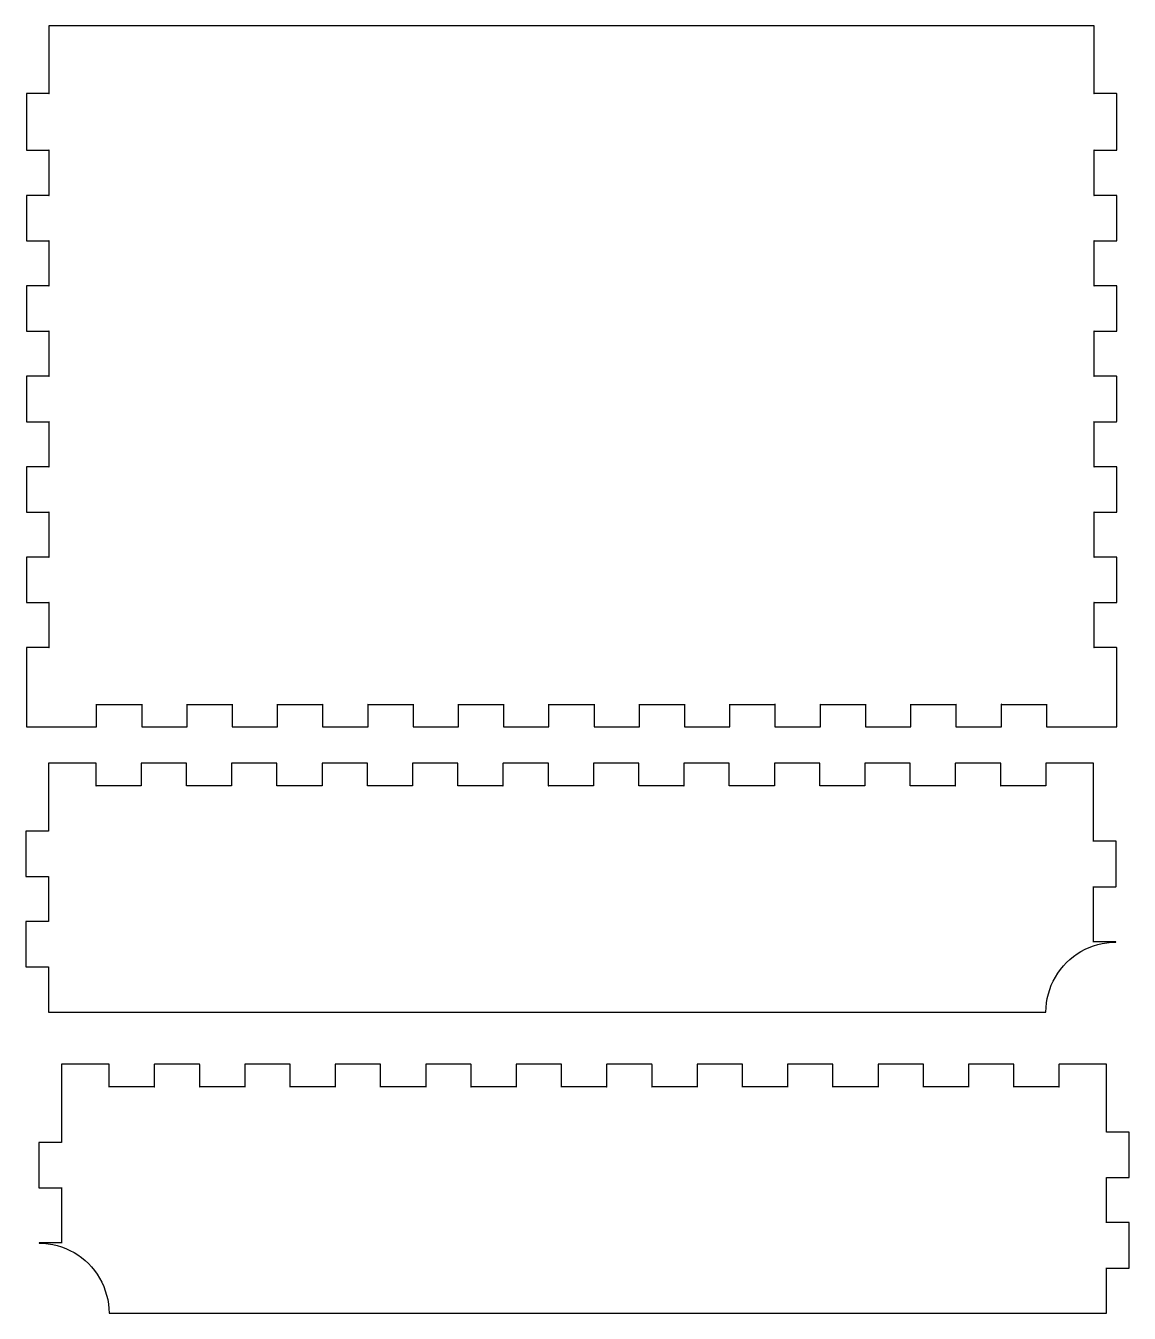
# Model space of a CAD drawing. Extents: x 5 to 509, y -8625 to -7917.
# Drawn here: x 265.2 to 509.1, y -8204.3 to -7919.6 of the extents above; entities that cross this region are included whole.
import ezdxf

# ---------------------------------------------------------------- set-up
doc = ezdxf.new("R2010")
doc.units = 0
doc.layers.add('Corps', color=7, linetype='CONTINUOUS')

msp = doc.modelspace()

# ---------------------------------------------------------------- linework, layer by layer
at = {"layer": 'Corps', "color": 7}
for p, q in [((501.347646, -7919.59492), (270.347596, -7919.59492)), ((501.347646, -7919.59492), (501.347646, -7919.59492)), ((270.328096, -7919.61492), (270.328096, -7919.61492)), ((270.328096, -7919.61492), (270.328096, -7934.61492)), ((501.367146, -7934.61492), (501.367146, -7919.61492)), ((265.328086, -7934.61492), (265.328086, -7947.11492)), ((270.347596, -7934.59492), (265.347586, -7934.59492)), ((506.347646, -7934.59492), (501.347646, -7934.59492)), ((506.367146, -7947.11492), (506.367146, -7934.61492)), ((265.347586, -7947.13492), (270.347596, -7947.13492)), ((270.328096, -7947.11492), (270.328096, -7957.11492)), ((501.347646, -7947.13492), (506.347646, -7947.13492)), ((501.367146, -7957.11492), (501.367146, -7947.11492)), ((265.328086, -7957.11492), (265.328086, -7967.11492)), ((270.347596, -7957.09492), (265.347586, -7957.09492)), ((506.347646, -7957.09492), (501.347646, -7957.09492)), ((506.367146, -7967.11492), (506.367146, -7957.11492)), ((265.347586, -7967.13492), (270.347596, -7967.13492)), ((270.328096, -7967.11492), (270.328096, -7977.11492)), ((501.347646, -7967.13492), (506.347646, -7967.13492)), ((501.367146, -7977.11492), (501.367146, -7967.11492)), ((265.328086, -7977.11492), (265.328086, -7987.11492)), ((270.347596, -7977.09492), (265.347586, -7977.09492)), ((506.347646, -7977.09492), (501.347646, -7977.09492)), ((506.367146, -7987.11492), (506.367146, -7977.11492)), ((265.347586, -7987.13492), (270.347596, -7987.13492)), ((270.328096, -7987.11492), (270.328096, -7997.11492)), ((501.347646, -7987.13492), (506.347646, -7987.13492)), ((501.367146, -7997.11492), (501.367146, -7987.11492)), ((265.328086, -7997.11492), (265.328086, -8007.11492)), ((270.347596, -7997.09492), (265.347586, -7997.09492)), ((506.347646, -7997.09492), (501.347646, -7997.09492)), ((506.367146, -8007.11492), (506.367146, -7997.11492)), ((265.347586, -8007.13492), (270.347596, -8007.13492)), ((270.328096, -8007.11492), (270.328096, -8017.11492)), ((501.347646, -8007.13492), (506.347646, -8007.13492)), ((501.367146, -8017.11492), (501.367146, -8007.11492)), ((265.328086, -8017.11492), (265.328086, -8027.11492)), ((270.347596, -8017.09492), (265.347586, -8017.09492)), ((506.347646, -8017.09492), (501.347646, -8017.09492)), ((506.367146, -8027.11492), (506.367146, -8017.11492)), ((265.347586, -8027.13492), (270.347596, -8027.13492)), ((270.328096, -8027.11492), (270.328096, -8037.11492)), ((501.347646, -8027.13492), (506.347646, -8027.13492)), ((501.367146, -8037.11492), (501.367146, -8027.11492)), ((265.328086, -8037.11492), (265.328086, -8047.11492)), ((270.347596, -8037.09492), (265.347586, -8037.09492)), ((506.347646, -8037.09492), (501.347646, -8037.09492)), ((506.367146, -8047.11492), (506.367146, -8037.11492)), ((265.347586, -8047.13492), (270.347596, -8047.13492)), ((270.328096, -8047.11492), (270.328096, -8057.11492)), ((501.347646, -8047.13492), (506.347646, -8047.13492)), ((501.367146, -8057.11492), (501.367146, -8047.11492)), ((265.328086, -8057.11492), (265.328086, -8069.61492)), ((270.347596, -8057.09492), (265.347586, -8057.09492)), ((506.347646, -8057.09492), (501.347646, -8057.09492)), ((506.367146, -8069.61492), (506.367146, -8057.11492)), ((265.328086, -8069.61492), (265.328086, -8074.61492)), ((280.847596, -8069.63492), (290.847606, -8069.63492)), ((280.867096, -8074.61492), (280.867096, -8069.61492)), ((290.828106, -8069.61492), (290.828106, -8074.61492)), ((300.847606, -8069.63492), (310.847616, -8069.63492)), ((300.867106, -8074.61492), (300.867106, -8069.61492)), ((310.828116, -8069.61492), (310.828116, -8074.61492)), ((320.847616, -8069.63492), (330.847626, -8069.63492)), ((320.867116, -8074.61492), (320.867116, -8069.61492)), ((330.828126, -8069.61492), (330.828126, -8074.61492)), ((340.847636, -8069.63492), (350.847636, -8069.63492)), ((340.867136, -8074.61492), (340.867136, -8069.61492)), ((350.828136, -8069.61492), (350.828136, -8074.61492)), ((360.847646, -8069.63492), (370.847646, -8069.63492)), ((360.867146, -8074.61492), (360.867146, -8069.61492)), ((370.828146, -8069.61492), (370.828146, -8074.61492)), ((380.847646, -8069.63492), (390.847646, -8069.63492)), ((380.867146, -8074.61492), (380.867146, -8069.61492)), ((390.828146, -8069.61492), (390.828146, -8074.61492)), ((400.847646, -8069.63492), (410.847646, -8069.63492)), ((400.867146, -8074.61492), (400.867146, -8069.61492)), ((410.828146, -8069.61492), (410.828146, -8074.61492)), ((420.847646, -8069.63492), (430.847646, -8069.63492)), ((420.867146, -8074.61492), (420.867146, -8069.61492)), ((430.828146, -8069.61492), (430.828146, -8074.61492)), ((440.847646, -8069.63492), (450.847646, -8069.63492)), ((440.867146, -8074.61492), (440.867146, -8069.61492)), ((450.828146, -8069.61492), (450.828146, -8074.61492)), ((460.847646, -8069.63492), (470.847646, -8069.63492)), ((460.867146, -8074.61492), (460.867146, -8069.61492)), ((470.828146, -8069.61492), (470.828146, -8074.61492)), ((480.847646, -8069.63492), (490.847646, -8069.63492)), ((480.867146, -8074.61492), (480.867146, -8069.61492)), ((490.828146, -8069.61492), (490.828146, -8074.61492)), ((506.367146, -8074.61492), (506.367146, -8069.61492)), ((265.347586, -8074.63492), (270.347596, -8074.63492)), ((270.347596, -8074.63492), (280.847596, -8074.63492)), ((290.847606, -8074.63492), (300.847606, -8074.63492)), ((310.847616, -8074.63492), (320.847616, -8074.63492)), ((330.847626, -8074.63492), (340.847636, -8074.63492)), ((350.847636, -8074.63492), (360.847646, -8074.63492)), ((370.847646, -8074.63492), (380.847646, -8074.63492)), ((390.847646, -8074.63492), (400.847646, -8074.63492)), ((410.847646, -8074.63492), (420.847646, -8074.63492)), ((430.847646, -8074.63492), (440.847646, -8074.63492)), ((450.847646, -8074.63492), (460.847646, -8074.63492)), ((470.847646, -8074.63492), (480.847646, -8074.63492)), ((490.847646, -8074.63492), (501.347646, -8074.63492)), ((501.347646, -8074.63492), (506.347646, -8074.63492))]:
    msp.add_line(p, q, dxfattribs=at)
at = {"layer": 'Corps', "color": 6}
for p, q in [((270.195816, -8082.68292), (270.195816, -8087.68292)), ((280.715316, -8082.66292), (270.215316, -8082.66292)), ((280.734816, -8087.68292), (280.734816, -8082.68292)), ((290.695816, -8082.68292), (290.695816, -8087.68292)), ((300.715316, -8082.66292), (290.715316, -8082.66292)), ((300.734816, -8087.68292), (300.734816, -8082.68292)), ((310.695816, -8082.68292), (310.695816, -8087.68292)), ((320.715316, -8082.66292), (310.715316, -8082.66292)), ((320.734816, -8087.68292), (320.734816, -8082.68292)), ((330.695816, -8082.68292), (330.695816, -8087.68292)), ((340.715316, -8082.66292), (330.715316, -8082.66292)), ((340.734816, -8087.68292), (340.734816, -8082.68292)), ((350.695816, -8082.68292), (350.695816, -8087.68292)), ((360.715316, -8082.66292), (350.715316, -8082.66292)), ((360.734816, -8087.68292), (360.734816, -8082.68292)), ((370.695816, -8082.68292), (370.695816, -8087.68292)), ((380.715316, -8082.66292), (370.715316, -8082.66292)), ((380.734816, -8087.68292), (380.734816, -8082.68292)), ((390.695816, -8082.68292), (390.695816, -8087.68292)), ((400.715316, -8082.66292), (390.715316, -8082.66292)), ((400.734816, -8087.68292), (400.734816, -8082.68292)), ((410.695816, -8082.68292), (410.695816, -8087.68292)), ((420.715316, -8082.66292), (410.715316, -8082.66292)), ((420.734816, -8087.68292), (420.734816, -8082.68292)), ((430.695816, -8082.68292), (430.695816, -8087.68292)), ((440.715316, -8082.66292), (430.715316, -8082.66292)), ((440.734816, -8087.68292), (440.734816, -8082.68292)), ((450.695816, -8082.68292), (450.695816, -8087.68292)), ((460.715316, -8082.66292), (450.715316, -8082.66292)), ((460.734816, -8087.68292), (460.734816, -8082.68292)), ((470.695816, -8082.68292), (470.695816, -8087.68292)), ((480.715316, -8082.66292), (470.715316, -8082.66292)), ((480.734816, -8087.68292), (480.734816, -8082.68292)), ((490.695816, -8082.68292), (490.695816, -8087.68292)), ((501.215316, -8082.66292), (490.715316, -8082.66292)), ((501.215316, -8082.66292), (501.215316, -8082.66292)), ((501.234816, -8087.68292), (501.234816, -8082.68292)), ((270.195816, -8087.68292), (270.195816, -8097.68292)), ((290.715316, -8087.66292), (280.715316, -8087.66292)), ((310.715316, -8087.66292), (300.715316, -8087.66292)), ((330.715316, -8087.66292), (320.715316, -8087.66292)), ((350.715316, -8087.66292), (340.715316, -8087.66292)), ((370.715316, -8087.66292), (360.715316, -8087.66292)), ((390.715316, -8087.66292), (380.715316, -8087.66292)), ((410.715316, -8087.66292), (400.715316, -8087.66292)), ((430.715316, -8087.66292), (420.715316, -8087.66292)), ((450.715316, -8087.66292), (440.715316, -8087.66292)), ((470.715316, -8087.66292), (460.715316, -8087.66292)), ((490.715316, -8087.66292), (480.715316, -8087.66292)), ((501.234816, -8099.93292), (501.234816, -8087.68292)), ((265.195816, -8097.68292), (265.195816, -8107.68292)), ((270.215316, -8097.66292), (265.215316, -8097.66292)), ((506.215316, -8099.91292), (501.215316, -8099.91292)), ((506.234816, -8109.93292), (506.234816, -8099.93292)), ((265.215316, -8107.70192), (270.215316, -8107.70192)), ((270.195816, -8107.68292), (270.195816, -8117.68292)), ((501.215316, -8109.95192), (506.215316, -8109.95192)), ((501.234816, -8122.18292), (501.234816, -8109.93292)), ((265.195816, -8117.68292), (265.195816, -8127.68292)), ((270.215316, -8117.66292), (265.215316, -8117.66292)), ((506.215316, -8122.16292), (501.215316, -8122.16292)), ((501.215316, -8122.20192), (501.215316, -8122.20192)), ((501.234816, -8122.18292), (501.234816, -8122.18292)), ((265.215316, -8127.70192), (270.215316, -8127.70192)), ((270.195816, -8127.68292), (270.195816, -8137.68292)), ((270.215316, -8137.70142), (490.715316, -8137.70142)), ((270.215316, -8137.70192), (270.215316, -8137.70192)), ((273.105166, -8149.24802), (273.105166, -8154.24802)), ((283.624666, -8149.22802), (273.124666, -8149.22802)), ((283.644166, -8154.24802), (283.644166, -8149.24802)), ((293.605146, -8149.24802), (293.605146, -8154.24802)), ((303.624646, -8149.22802), (293.624646, -8149.22802)), ((303.644146, -8154.24802), (303.644146, -8149.24802)), ((313.605156, -8149.24802), (313.605156, -8154.24802)), ((323.624656, -8149.22802), (313.624656, -8149.22802)), ((323.644156, -8154.24802), (323.644156, -8149.24802)), ((333.605166, -8149.24802), (333.605166, -8154.24802)), ((343.624676, -8149.22802), (333.624666, -8149.22802)), ((343.644176, -8154.24802), (343.644176, -8149.24802)), ((353.605176, -8149.24802), (353.605176, -8154.24802)), ((363.624676, -8149.22802), (353.624676, -8149.22802)), ((363.644176, -8154.24802), (363.644176, -8149.24802)), ((373.605176, -8149.24802), (373.605176, -8154.24802)), ((383.624676, -8149.22802), (373.624676, -8149.22802)), ((383.644176, -8154.24802), (383.644176, -8149.24802)), ((393.605176, -8149.24802), (393.605176, -8154.24802)), ((403.624676, -8149.22802), (393.624676, -8149.22802)), ((403.644176, -8154.24802), (403.644176, -8149.24802)), ((413.605176, -8149.24802), (413.605176, -8154.24802)), ((423.624676, -8149.22802), (413.624676, -8149.22802)), ((423.644176, -8154.24802), (423.644176, -8149.24802)), ((433.605176, -8149.24802), (433.605176, -8154.24802)), ((443.624676, -8149.22802), (433.624676, -8149.22802)), ((443.644176, -8154.24802), (443.644176, -8149.24802)), ((453.605176, -8149.24802), (453.605176, -8154.24802)), ((463.624676, -8149.22802), (453.624676, -8149.22802)), ((463.644176, -8154.24802), (463.644176, -8149.24802)), ((473.605176, -8149.24802), (473.605176, -8154.24802)), ((483.624676, -8149.22802), (473.624676, -8149.22802)), ((483.644176, -8154.24802), (483.644176, -8149.24802)), ((493.605176, -8149.24802), (493.605176, -8154.24802)), ((504.124676, -8149.22802), (493.624676, -8149.22802)), ((504.124676, -8149.22802), (504.124676, -8149.22802)), ((504.144176, -8154.24802), (504.144176, -8149.24802)), ((273.105166, -8154.24802), (273.105166, -8166.49802)), ((293.624646, -8154.22802), (283.624666, -8154.22802)), ((313.624656, -8154.22802), (303.624646, -8154.22802)), ((333.624666, -8154.22802), (323.624656, -8154.22802)), ((353.624676, -8154.22802), (343.624676, -8154.22802)), ((373.624676, -8154.22802), (363.624676, -8154.22802)), ((393.624676, -8154.22802), (383.624676, -8154.22802)), ((413.624676, -8154.22802), (403.624676, -8154.22802)), ((433.624676, -8154.22802), (423.624676, -8154.22802)), ((453.624676, -8154.22802), (443.624676, -8154.22802)), ((473.624676, -8154.22802), (463.624676, -8154.22802)), ((493.624676, -8154.22802), (483.624676, -8154.22802)), ((504.144176, -8164.24802), (504.144176, -8154.24802)), ((509.124676, -8164.22802), (504.124676, -8164.22802)), ((509.144176, -8174.24802), (509.144176, -8164.24802)), ((268.105156, -8166.49802), (268.105156, -8176.49802)), ((273.124666, -8166.47802), (268.124656, -8166.47802)), ((504.124676, -8174.26802), (509.124676, -8174.26802)), ((504.144176, -8184.24802), (504.144176, -8174.24802)), ((268.124656, -8176.51802), (273.124666, -8176.51802)), ((273.105166, -8176.49802), (273.105166, -8188.74802)), ((509.124676, -8184.22802), (504.124676, -8184.22802)), ((509.144176, -8194.24802), (509.144176, -8184.24802)), ((273.124666, -8188.72852), (268.124656, -8188.72852)), ((273.124666, -8188.76802), (273.124666, -8188.76802)), ((504.124676, -8194.26802), (509.124676, -8194.26802)), ((504.144176, -8204.24802), (504.144176, -8194.24802)), ((283.624636, -8204.26802), (504.124676, -8204.26802)), ((504.144176, -8204.24802), (504.144176, -8204.24802))]:
    msp.add_line(p, q, dxfattribs=at)
at = {"layer": 'Corps', "color": 7}
for points in [[(270.347596, -7919.59492), (270.335896, -7919.59492), (270.328096, -7919.60492), (270.328096, -7919.61492)], [(501.367146, -7919.61492), (501.367146, -7919.60292), (501.359146, -7919.59492), (501.347646, -7919.59492)], [(265.347586, -7934.59492), (265.335886, -7934.59492), (265.328086, -7934.60492), (265.328086, -7934.61492)], [(270.328096, -7934.61492), (270.328096, -7934.60292), (270.336096, -7934.59492), (270.347596, -7934.59492)], [(501.347646, -7934.59492), (501.359346, -7934.59492), (501.367146, -7934.60492), (501.367146, -7934.61492)], [(506.367146, -7934.61492), (506.367146, -7934.60292), (506.359146, -7934.59492), (506.347646, -7934.59492)], [(265.328086, -7947.11492), (265.328086, -7947.12692), (265.336086, -7947.13492), (265.347586, -7947.13492)], [(270.347596, -7947.13492), (270.335896, -7947.13492), (270.328096, -7947.12492), (270.328096, -7947.11492)], [(501.367146, -7947.11492), (501.367146, -7947.12692), (501.359146, -7947.13492), (501.347646, -7947.13492)], [(506.347646, -7947.13492), (506.359346, -7947.13492), (506.367146, -7947.12492), (506.367146, -7947.11492)], [(265.347586, -7957.09492), (265.335886, -7957.09492), (265.328086, -7957.10492), (265.328086, -7957.11492)], [(270.328096, -7957.11492), (270.328096, -7957.10292), (270.336096, -7957.09492), (270.347596, -7957.09492)], [(501.347646, -7957.09492), (501.359346, -7957.09492), (501.367146, -7957.10492), (501.367146, -7957.11492)], [(506.367146, -7957.11492), (506.367146, -7957.10292), (506.359146, -7957.09492), (506.347646, -7957.09492)], [(265.328086, -7967.11492), (265.328086, -7967.12692), (265.336086, -7967.13492), (265.347586, -7967.13492)], [(270.347596, -7967.13492), (270.335896, -7967.13492), (270.328096, -7967.12492), (270.328096, -7967.11492)], [(501.367146, -7967.11492), (501.367146, -7967.12692), (501.359146, -7967.13492), (501.347646, -7967.13492)], [(506.347646, -7967.13492), (506.359346, -7967.13492), (506.367146, -7967.12492), (506.367146, -7967.11492)], [(265.347586, -7977.09492), (265.335886, -7977.09492), (265.328086, -7977.10492), (265.328086, -7977.11492)], [(270.328096, -7977.11492), (270.328096, -7977.10292), (270.336096, -7977.09492), (270.347596, -7977.09492)], [(501.347646, -7977.09492), (501.359346, -7977.09492), (501.367146, -7977.10492), (501.367146, -7977.11492)], [(506.367146, -7977.11492), (506.367146, -7977.10292), (506.359146, -7977.09492), (506.347646, -7977.09492)], [(265.328086, -7987.11492), (265.328086, -7987.12692), (265.336086, -7987.13492), (265.347586, -7987.13492)], [(270.347596, -7987.13492), (270.335896, -7987.13492), (270.328096, -7987.12492), (270.328096, -7987.11492)], [(501.367146, -7987.11492), (501.367146, -7987.12692), (501.359146, -7987.13492), (501.347646, -7987.13492)], [(506.347646, -7987.13492), (506.359346, -7987.13492), (506.367146, -7987.12492), (506.367146, -7987.11492)], [(265.347586, -7997.09492), (265.335886, -7997.09492), (265.328086, -7997.10492), (265.328086, -7997.11492)], [(270.328096, -7997.11492), (270.328096, -7997.10292), (270.336096, -7997.09492), (270.347596, -7997.09492)], [(501.347646, -7997.09492), (501.359346, -7997.09492), (501.367146, -7997.10492), (501.367146, -7997.11492)], [(506.367146, -7997.11492), (506.367146, -7997.10292), (506.359146, -7997.09492), (506.347646, -7997.09492)], [(265.328086, -8007.11492), (265.328086, -8007.12692), (265.336086, -8007.13492), (265.347586, -8007.13492)], [(270.347596, -8007.13492), (270.335896, -8007.13492), (270.328096, -8007.12492), (270.328096, -8007.11492)], [(501.367146, -8007.11492), (501.367146, -8007.12692), (501.359146, -8007.13492), (501.347646, -8007.13492)], [(506.347646, -8007.13492), (506.359346, -8007.13492), (506.367146, -8007.12492), (506.367146, -8007.11492)], [(265.347586, -8017.09492), (265.335886, -8017.09492), (265.328086, -8017.10492), (265.328086, -8017.11492)], [(270.328096, -8017.11492), (270.328096, -8017.10292), (270.336096, -8017.09492), (270.347596, -8017.09492)], [(501.347646, -8017.09492), (501.359346, -8017.09492), (501.367146, -8017.10492), (501.367146, -8017.11492)], [(506.367146, -8017.11492), (506.367146, -8017.10292), (506.359146, -8017.09492), (506.347646, -8017.09492)], [(265.328086, -8027.11492), (265.328086, -8027.12692), (265.336086, -8027.13492), (265.347586, -8027.13492)], [(270.347596, -8027.13492), (270.335896, -8027.13492), (270.328096, -8027.12492), (270.328096, -8027.11492)], [(501.367146, -8027.11492), (501.367146, -8027.12692), (501.359146, -8027.13492), (501.347646, -8027.13492)], [(506.347646, -8027.13492), (506.359346, -8027.13492), (506.367146, -8027.12492), (506.367146, -8027.11492)], [(265.347586, -8037.09492), (265.335886, -8037.09492), (265.328086, -8037.10492), (265.328086, -8037.11492)], [(270.328096, -8037.11492), (270.328096, -8037.10292), (270.336096, -8037.09492), (270.347596, -8037.09492)], [(501.347646, -8037.09492), (501.359346, -8037.09492), (501.367146, -8037.10492), (501.367146, -8037.11492)], [(506.367146, -8037.11492), (506.367146, -8037.10292), (506.359146, -8037.09492), (506.347646, -8037.09492)], [(265.328086, -8047.11492), (265.328086, -8047.12692), (265.336086, -8047.13492), (265.347586, -8047.13492)], [(270.347596, -8047.13492), (270.335896, -8047.13492), (270.328096, -8047.12492), (270.328096, -8047.11492)], [(501.367146, -8047.11492), (501.367146, -8047.12692), (501.359146, -8047.13492), (501.347646, -8047.13492)], [(506.347646, -8047.13492), (506.359346, -8047.13492), (506.367146, -8047.12492), (506.367146, -8047.11492)], [(265.347586, -8057.09492), (265.335886, -8057.09492), (265.328086, -8057.10492), (265.328086, -8057.11492)], [(270.328096, -8057.11492), (270.328096, -8057.10292), (270.336096, -8057.09492), (270.347596, -8057.09492)], [(501.347646, -8057.09492), (501.359346, -8057.09492), (501.367146, -8057.10492), (501.367146, -8057.11492)], [(506.367146, -8057.11492), (506.367146, -8057.10292), (506.359146, -8057.09492), (506.347646, -8057.09492)], [(280.867096, -8069.61492), (280.867096, -8069.62692), (280.859096, -8069.63492), (280.847596, -8069.63492)], [(290.847606, -8069.63492), (290.835906, -8069.63492), (290.828106, -8069.62492), (290.828106, -8069.61492)], [(300.867106, -8069.61492), (300.867116, -8069.62692), (300.859106, -8069.63492), (300.847606, -8069.63492)], [(310.847616, -8069.63492), (310.835916, -8069.63492), (310.828116, -8069.62492), (310.828116, -8069.61492)], [(320.867116, -8069.61492), (320.867116, -8069.62692), (320.859116, -8069.63492), (320.847616, -8069.63492)], [(330.847626, -8069.63492), (330.835926, -8069.63492), (330.828126, -8069.62492), (330.828126, -8069.61492)], [(340.867136, -8069.61492), (340.867136, -8069.62692), (340.859136, -8069.63492), (340.847636, -8069.63492)], [(350.847636, -8069.63492), (350.835936, -8069.63492), (350.828136, -8069.62492), (350.828136, -8069.61492)], [(360.867146, -8069.61492), (360.867146, -8069.62692), (360.859146, -8069.63492), (360.847646, -8069.63492)], [(370.847646, -8069.63492), (370.835946, -8069.63492), (370.828146, -8069.62492), (370.828146, -8069.61492)], [(380.867146, -8069.61492), (380.867176, -8069.62692), (380.859146, -8069.63492), (380.847646, -8069.63492)], [(390.847646, -8069.63492), (390.835946, -8069.63492), (390.828146, -8069.62492), (390.828146, -8069.61492)], [(400.867146, -8069.61492), (400.867176, -8069.62692), (400.859146, -8069.63492), (400.847646, -8069.63492)], [(410.847646, -8069.63492), (410.835946, -8069.63492), (410.828146, -8069.62492), (410.828146, -8069.61492)], [(420.867146, -8069.61492), (420.867176, -8069.62692), (420.859146, -8069.63492), (420.847646, -8069.63492)], [(430.847646, -8069.63492), (430.835946, -8069.63492), (430.828146, -8069.62492), (430.828146, -8069.61492)], [(440.867146, -8069.61492), (440.867176, -8069.62692), (440.859146, -8069.63492), (440.847646, -8069.63492)], [(450.847646, -8069.63492), (450.835946, -8069.63492), (450.828146, -8069.62492), (450.828146, -8069.61492)], [(460.867146, -8069.61492), (460.867176, -8069.62692), (460.859146, -8069.63492), (460.847646, -8069.63492)], [(470.847646, -8069.63492), (470.835946, -8069.63492), (470.828146, -8069.62492), (470.828146, -8069.61492)], [(480.867146, -8069.61492), (480.867176, -8069.62692), (480.859146, -8069.63492), (480.847646, -8069.63492)], [(490.847646, -8069.63492), (490.835946, -8069.63492), (490.828146, -8069.62492), (490.828146, -8069.61492)], [(265.328086, -8074.61492), (265.328086, -8074.62692), (265.336086, -8074.63492), (265.347586, -8074.63492)], [(280.847596, -8074.63492), (280.859296, -8074.63492), (280.867096, -8074.62492), (280.867096, -8074.61492)], [(290.828106, -8074.61492), (290.828106, -8074.62692), (290.836106, -8074.63492), (290.847606, -8074.63492)], [(300.847606, -8074.63492), (300.859306, -8074.63492), (300.867106, -8074.62492), (300.867106, -8074.61492)], [(310.828116, -8074.61492), (310.828116, -8074.62692), (310.836116, -8074.63492), (310.847616, -8074.63492)], [(320.847616, -8074.63492), (320.859316, -8074.63492), (320.867116, -8074.62492), (320.867116, -8074.61492)], [(330.828126, -8074.61492), (330.828126, -8074.62692), (330.836126, -8074.63492), (330.847626, -8074.63492)], [(340.847636, -8074.63492), (340.859336, -8074.63492), (340.867136, -8074.62492), (340.867136, -8074.61492)], [(350.828136, -8074.61492), (350.828136, -8074.62692), (350.836136, -8074.63492), (350.847636, -8074.63492)], [(360.847646, -8074.63492), (360.859346, -8074.63492), (360.867146, -8074.62492), (360.867146, -8074.61492)], [(370.828146, -8074.61492), (370.828116, -8074.62692), (370.836146, -8074.63492), (370.847646, -8074.63492)], [(380.847646, -8074.63492), (380.859346, -8074.63492), (380.867146, -8074.62492), (380.867146, -8074.61492)], [(390.828146, -8074.61492), (390.828116, -8074.62692), (390.836146, -8074.63492), (390.847646, -8074.63492)], [(400.847646, -8074.63492), (400.859346, -8074.63492), (400.867146, -8074.62492), (400.867146, -8074.61492)], [(410.828146, -8074.61492), (410.828116, -8074.62692), (410.836146, -8074.63492), (410.847646, -8074.63492)], [(420.847646, -8074.63492), (420.859346, -8074.63492), (420.867146, -8074.62492), (420.867146, -8074.61492)], [(430.828146, -8074.61492), (430.828116, -8074.62692), (430.836146, -8074.63492), (430.847646, -8074.63492)], [(440.847646, -8074.63492), (440.859346, -8074.63492), (440.867146, -8074.62492), (440.867146, -8074.61492)], [(450.828146, -8074.61492), (450.828116, -8074.62692), (450.836146, -8074.63492), (450.847646, -8074.63492)], [(460.847646, -8074.63492), (460.859346, -8074.63492), (460.867146, -8074.62492), (460.867146, -8074.61492)], [(470.828146, -8074.61492), (470.828116, -8074.62692), (470.836146, -8074.63492), (470.847646, -8074.63492)], [(480.847646, -8074.63492), (480.859346, -8074.63492), (480.867146, -8074.62492), (480.867146, -8074.61492)], [(490.828146, -8074.61492), (490.828116, -8074.62692), (490.836146, -8074.63492), (490.847646, -8074.63492)], [(506.347646, -8074.63492), (506.359346, -8074.63492), (506.367146, -8074.62492), (506.367146, -8074.61492)]]:
    msp.add_open_spline(points, degree=3, dxfattribs=at)
at = {"layer": 'Corps', "color": 6}
for points in [[(270.215316, -8082.66292), (270.203616, -8082.66292), (270.195816, -8082.67292), (270.195816, -8082.68292)], [(280.734816, -8082.68292), (280.734816, -8082.67092), (280.726816, -8082.66292), (280.715316, -8082.66292)], [(290.715316, -8082.66292), (290.703616, -8082.66292), (290.695816, -8082.67292), (290.695816, -8082.68292)], [(300.734816, -8082.68292), (300.734816, -8082.67092), (300.726816, -8082.66292), (300.715316, -8082.66292)], [(310.715316, -8082.66292), (310.703616, -8082.66292), (310.695816, -8082.67292), (310.695816, -8082.68292)], [(320.734816, -8082.68292), (320.734816, -8082.67092), (320.726816, -8082.66292), (320.715316, -8082.66292)], [(330.715316, -8082.66292), (330.703616, -8082.66292), (330.695816, -8082.67292), (330.695816, -8082.68292)], [(340.734816, -8082.68292), (340.734816, -8082.67092), (340.726816, -8082.66292), (340.715316, -8082.66292)], [(350.715316, -8082.66292), (350.703616, -8082.66292), (350.695816, -8082.67292), (350.695816, -8082.68292)], [(360.734816, -8082.68292), (360.734816, -8082.67092), (360.726816, -8082.66292), (360.715316, -8082.66292)], [(370.715316, -8082.66292), (370.703616, -8082.66292), (370.695816, -8082.67292), (370.695816, -8082.68292)], [(380.734816, -8082.68292), (380.734816, -8082.67092), (380.726816, -8082.66292), (380.715316, -8082.66292)], [(390.715316, -8082.66292), (390.703616, -8082.66292), (390.695816, -8082.67292), (390.695816, -8082.68292)], [(400.734816, -8082.68292), (400.734816, -8082.67092), (400.726816, -8082.66292), (400.715316, -8082.66292)], [(410.715316, -8082.66292), (410.703616, -8082.66292), (410.695816, -8082.67292), (410.695816, -8082.68292)], [(420.734816, -8082.68292), (420.734816, -8082.67092), (420.726816, -8082.66292), (420.715316, -8082.66292)], [(430.715316, -8082.66292), (430.703616, -8082.66292), (430.695816, -8082.67292), (430.695816, -8082.68292)], [(440.734816, -8082.68292), (440.734816, -8082.67092), (440.726816, -8082.66292), (440.715316, -8082.66292)], [(450.715316, -8082.66292), (450.703616, -8082.66292), (450.695816, -8082.67292), (450.695816, -8082.68292)], [(460.734816, -8082.68292), (460.734816, -8082.67092), (460.726816, -8082.66292), (460.715316, -8082.66292)], [(470.715316, -8082.66292), (470.703616, -8082.66292), (470.695816, -8082.67292), (470.695816, -8082.68292)], [(480.734816, -8082.68292), (480.734816, -8082.67092), (480.726816, -8082.66292), (480.715316, -8082.66292)], [(490.715316, -8082.66292), (490.703616, -8082.66292), (490.695816, -8082.67292), (490.695816, -8082.68292)], [(501.234816, -8082.68292), (501.234816, -8082.67092), (501.226816, -8082.66292), (501.215316, -8082.66292)], [(280.715316, -8087.66292), (280.727016, -8087.66292), (280.734816, -8087.67292), (280.734816, -8087.68292)], [(290.695816, -8087.68292), (290.695816, -8087.67092), (290.703816, -8087.66292), (290.715316, -8087.66292)], [(300.715316, -8087.66292), (300.727016, -8087.66292), (300.734816, -8087.67292), (300.734816, -8087.68292)], [(310.695816, -8087.68292), (310.695816, -8087.67092), (310.703816, -8087.66292), (310.715316, -8087.66292)], [(320.715316, -8087.66292), (320.727016, -8087.66292), (320.734816, -8087.67292), (320.734816, -8087.68292)], [(330.695816, -8087.68292), (330.695816, -8087.67092), (330.703816, -8087.66292), (330.715316, -8087.66292)], [(340.715316, -8087.66292), (340.727016, -8087.66292), (340.734816, -8087.67292), (340.734816, -8087.68292)], [(350.695816, -8087.68292), (350.695816, -8087.67092), (350.703816, -8087.66292), (350.715316, -8087.66292)], [(360.715316, -8087.66292), (360.727016, -8087.66292), (360.734816, -8087.67292), (360.734816, -8087.68292)], [(370.695816, -8087.68292), (370.695816, -8087.67092), (370.703816, -8087.66292), (370.715316, -8087.66292)], [(380.715316, -8087.66292), (380.727016, -8087.66292), (380.734816, -8087.67292), (380.734816, -8087.68292)], [(390.695816, -8087.68292), (390.695816, -8087.67092), (390.703816, -8087.66292), (390.715316, -8087.66292)], [(400.715316, -8087.66292), (400.727016, -8087.66292), (400.734816, -8087.67292), (400.734816, -8087.68292)], [(410.695816, -8087.68292), (410.695816, -8087.67092), (410.703816, -8087.66292), (410.715316, -8087.66292)], [(420.715316, -8087.66292), (420.727016, -8087.66292), (420.734816, -8087.67292), (420.734816, -8087.68292)], [(430.695816, -8087.68292), (430.695816, -8087.67092), (430.703816, -8087.66292), (430.715316, -8087.66292)], [(440.715316, -8087.66292), (440.727016, -8087.66292), (440.734816, -8087.67292), (440.734816, -8087.68292)], [(450.695816, -8087.68292), (450.695816, -8087.67092), (450.703816, -8087.66292), (450.715316, -8087.66292)], [(460.715316, -8087.66292), (460.727016, -8087.66292), (460.734816, -8087.67292), (460.734816, -8087.68292)], [(470.695816, -8087.68292), (470.695816, -8087.67092), (470.703816, -8087.66292), (470.715316, -8087.66292)], [(480.715316, -8087.66292), (480.727016, -8087.66292), (480.734816, -8087.67292), (480.734816, -8087.68292)], [(490.695816, -8087.68292), (490.695816, -8087.67092), (490.703816, -8087.66292), (490.715316, -8087.66292)], [(265.215316, -8097.66292), (265.203616, -8097.66292), (265.195816, -8097.67292), (265.195816, -8097.68292)], [(270.195816, -8097.68292), (270.195816, -8097.67092), (270.203816, -8097.66292), (270.215316, -8097.66292)], [(501.215316, -8099.91292), (501.227016, -8099.91292), (501.234816, -8099.92292), (501.234816, -8099.93292)], [(506.234816, -8099.93292), (506.234816, -8099.92092), (506.226816, -8099.91292), (506.215316, -8099.91292)], [(265.195816, -8107.68292), (265.195816, -8107.69492), (265.203816, -8107.70192), (265.215316, -8107.70192)], [(270.215316, -8107.70192), (270.203616, -8107.70192), (270.195816, -8107.69192), (270.195816, -8107.68292)], [(501.234816, -8109.93292), (501.234816, -8109.94492), (501.226816, -8109.95192), (501.215316, -8109.95192)], [(506.215316, -8109.95192), (506.227016, -8109.95192), (506.234816, -8109.94192), (506.234816, -8109.93292)], [(265.215316, -8117.66292), (265.203616, -8117.66292), (265.195816, -8117.67292), (265.195816, -8117.68292)], [(270.195816, -8117.68292), (270.195816, -8117.67092), (270.203816, -8117.66292), (270.215316, -8117.66292)], [(492.809036, -8129.94412), (494.168406, -8127.59252), (496.121536, -8125.63552), (498.477006, -8124.27612)], [(498.477006, -8124.27612), (500.828596, -8122.91672), (503.500476, -8122.20192), (506.215316, -8122.20192)], [(501.215316, -8122.16292), (501.242616, -8122.16292), (501.242616, -8122.20192), (501.215316, -8122.20192)], [(501.215316, -8122.20192), (501.227016, -8122.20192), (501.234816, -8122.19192), (501.234816, -8122.18292)], [(506.215316, -8122.20192), (506.188016, -8122.20192), (506.188016, -8122.16292), (506.215316, -8122.16292)], [(265.195816, -8127.68292), (265.195816, -8127.69492), (265.203816, -8127.70192), (265.215316, -8127.70192)], [(270.215316, -8127.70192), (270.203616, -8127.70192), (270.195816, -8127.69192), (270.195816, -8127.68292)], [(490.734816, -8137.68242), (490.734816, -8134.96362), (491.449656, -8132.29562), (492.809036, -8129.94412)], [(270.195816, -8137.68292), (270.195816, -8137.69492), (270.203816, -8137.70192), (270.215316, -8137.70192)], [(490.715316, -8137.70142), (490.727016, -8137.70142), (490.734816, -8137.69142), (490.734816, -8137.68242)], [(273.124666, -8149.22802), (273.112966, -8149.22802), (273.105166, -8149.23802), (273.105166, -8149.24802)], [(283.644166, -8149.24802), (283.644166, -8149.23602), (283.636166, -8149.22802), (283.624666, -8149.22802)], [(293.624646, -8149.22802), (293.612946, -8149.22802), (293.605146, -8149.23802), (293.605146, -8149.24802)], [(303.644146, -8149.24802), (303.644146, -8149.23602), (303.636146, -8149.22802), (303.624646, -8149.22802)], [(313.624656, -8149.22802), (313.612956, -8149.22802), (313.605156, -8149.23802), (313.605156, -8149.24802)], [(323.644156, -8149.24802), (323.644156, -8149.23602), (323.636156, -8149.22802), (323.624656, -8149.22802)], [(333.624666, -8149.22802), (333.612966, -8149.22802), (333.605166, -8149.23802), (333.605166, -8149.24802)], [(343.644176, -8149.24802), (343.644176, -8149.23602), (343.636176, -8149.22802), (343.624676, -8149.22802)], [(353.624676, -8149.22802), (353.612976, -8149.22802), (353.605176, -8149.23802), (353.605176, -8149.24802)], [(363.644176, -8149.24802), (363.644176, -8149.23602), (363.636176, -8149.22802), (363.624676, -8149.22802)], [(373.624676, -8149.22802), (373.612976, -8149.22802), (373.605176, -8149.23802), (373.605176, -8149.24802)], [(383.644176, -8149.24802), (383.644176, -8149.23602), (383.636176, -8149.22802), (383.624676, -8149.22802)], [(393.624676, -8149.22802), (393.612976, -8149.22802), (393.605176, -8149.23802), (393.605176, -8149.24802)], [(403.644176, -8149.24802), (403.644176, -8149.23602), (403.636176, -8149.22802), (403.624676, -8149.22802)], [(413.624676, -8149.22802), (413.612976, -8149.22802), (413.605176, -8149.23802), (413.605176, -8149.24802)], [(423.644176, -8149.24802), (423.644176, -8149.23602), (423.636176, -8149.22802), (423.624676, -8149.22802)], [(433.624676, -8149.22802), (433.612976, -8149.22802), (433.605176, -8149.23802), (433.605176, -8149.24802)], [(443.644176, -8149.24802), (443.644176, -8149.23602), (443.636176, -8149.22802), (443.624676, -8149.22802)], [(453.624676, -8149.22802), (453.612976, -8149.22802), (453.605176, -8149.23802), (453.605176, -8149.24802)], [(463.644176, -8149.24802), (463.644176, -8149.23602), (463.636176, -8149.22802), (463.624676, -8149.22802)], [(473.624676, -8149.22802), (473.612976, -8149.22802), (473.605176, -8149.23802), (473.605176, -8149.24802)], [(483.644176, -8149.24802), (483.644176, -8149.23602), (483.636176, -8149.22802), (483.624676, -8149.22802)], [(493.624676, -8149.22802), (493.612976, -8149.22802), (493.605176, -8149.23802), (493.605176, -8149.24802)], [(504.144176, -8149.24802), (504.144176, -8149.23602), (504.136176, -8149.22802), (504.124676, -8149.22802)], [(283.624666, -8154.22802), (283.636366, -8154.22802), (283.644166, -8154.23802), (283.644166, -8154.24802)], [(293.605146, -8154.24802), (293.605146, -8154.23602), (293.613146, -8154.22802), (293.624646, -8154.22802)], [(303.624646, -8154.22802), (303.636346, -8154.22802), (303.644146, -8154.23802), (303.644146, -8154.24802)], [(313.605156, -8154.24802), (313.605156, -8154.23602), (313.613156, -8154.22802), (313.624656, -8154.22802)], [(323.624656, -8154.22802), (323.636356, -8154.22802), (323.644156, -8154.23802), (323.644156, -8154.24802)], [(333.605166, -8154.24802), (333.605166, -8154.23602), (333.613166, -8154.22802), (333.624666, -8154.22802)], [(343.624676, -8154.22802), (343.636376, -8154.22802), (343.644176, -8154.23802), (343.644176, -8154.24802)], [(353.605176, -8154.24802), (353.605176, -8154.23602), (353.613176, -8154.22802), (353.624676, -8154.22802)], [(363.624676, -8154.22802), (363.636376, -8154.22802), (363.644176, -8154.23802), (363.644176, -8154.24802)], [(373.605176, -8154.24802), (373.605176, -8154.23602), (373.613176, -8154.22802), (373.624676, -8154.22802)], [(383.624676, -8154.22802), (383.636376, -8154.22802), (383.644176, -8154.23802), (383.644176, -8154.24802)], [(393.605176, -8154.24802), (393.605176, -8154.23602), (393.613176, -8154.22802), (393.624676, -8154.22802)], [(403.624676, -8154.22802), (403.636376, -8154.22802), (403.644176, -8154.23802), (403.644176, -8154.24802)], [(413.605176, -8154.24802), (413.605176, -8154.23602), (413.613176, -8154.22802), (413.624676, -8154.22802)], [(423.624676, -8154.22802), (423.636376, -8154.22802), (423.644176, -8154.23802), (423.644176, -8154.24802)], [(433.605176, -8154.24802), (433.605176, -8154.23602), (433.613176, -8154.22802), (433.624676, -8154.22802)], [(443.624676, -8154.22802), (443.636376, -8154.22802), (443.644176, -8154.23802), (443.644176, -8154.24802)], [(453.605176, -8154.24802), (453.605176, -8154.23602), (453.613176, -8154.22802), (453.624676, -8154.22802)], [(463.624676, -8154.22802), (463.636376, -8154.22802), (463.644176, -8154.23802), (463.644176, -8154.24802)], [(473.605176, -8154.24802), (473.605176, -8154.23602), (473.613176, -8154.22802), (473.624676, -8154.22802)], [(483.624676, -8154.22802), (483.636376, -8154.22802), (483.644176, -8154.23802), (483.644176, -8154.24802)], [(493.605176, -8154.24802), (493.605176, -8154.23602), (493.613176, -8154.22802), (493.624676, -8154.22802)], [(504.124676, -8164.22802), (504.136376, -8164.22802), (504.144176, -8164.23802), (504.144176, -8164.24802)], [(509.144176, -8164.24802), (509.144176, -8164.23602), (509.136176, -8164.22802), (509.124676, -8164.22802)], [(268.124656, -8166.47802), (268.112956, -8166.47802), (268.105156, -8166.48802), (268.105156, -8166.49802)], [(273.105166, -8166.49802), (273.105166, -8166.48602), (273.113166, -8166.47802), (273.124666, -8166.47802)], [(504.144176, -8174.24802), (504.144176, -8174.26002), (504.136176, -8174.26802), (504.124676, -8174.26802)], [(509.124676, -8174.26802), (509.136376, -8174.26802), (509.144176, -8174.25802), (509.144176, -8174.24802)], [(268.105156, -8176.49802), (268.105156, -8176.51002), (268.113156, -8176.51802), (268.124656, -8176.51802)], [(273.124666, -8176.51802), (273.112966, -8176.51802), (273.105166, -8176.50802), (273.105166, -8176.49802)], [(504.124676, -8184.22802), (504.136376, -8184.22802), (504.144176, -8184.23802), (504.144176, -8184.24802)], [(509.144176, -8184.24802), (509.144176, -8184.23602), (509.136176, -8184.22802), (509.124676, -8184.22802)], [(268.124656, -8188.72852), (268.151956, -8188.72852), (268.151956, -8188.76752), (268.124656, -8188.76752)], [(268.124656, -8188.76752), (270.843406, -8188.76752), (273.511386, -8189.48232), (275.862946, -8190.84172)], [(273.124666, -8188.76752), (273.097366, -8188.76752), (273.097366, -8188.72852), (273.124666, -8188.72852)], [(273.105166, -8188.74802), (273.105166, -8188.76002), (273.113166, -8188.76802), (273.124666, -8188.76802)], [(275.862946, -8190.84172), (278.214506, -8192.20112), (280.171536, -8194.15422), (281.530916, -8196.50972)], [(504.144176, -8194.24802), (504.144206, -8194.26002), (504.136176, -8194.26802), (504.124676, -8194.26802)], [(509.124676, -8194.26802), (509.136376, -8194.26802), (509.144176, -8194.25802), (509.144176, -8194.24802)], [(281.530916, -8196.50972), (282.890296, -8198.86132), (283.605136, -8201.53312), (283.605136, -8204.24802)], [(283.605136, -8204.24802), (283.605136, -8204.26002), (283.613136, -8204.26802), (283.624636, -8204.26802)], [(504.124676, -8204.26802), (504.136376, -8204.26802), (504.144176, -8204.25802), (504.144176, -8204.24802)]]:
    msp.add_open_spline(points, degree=3, dxfattribs=at)

doc.saveas('drawing.dxf')
